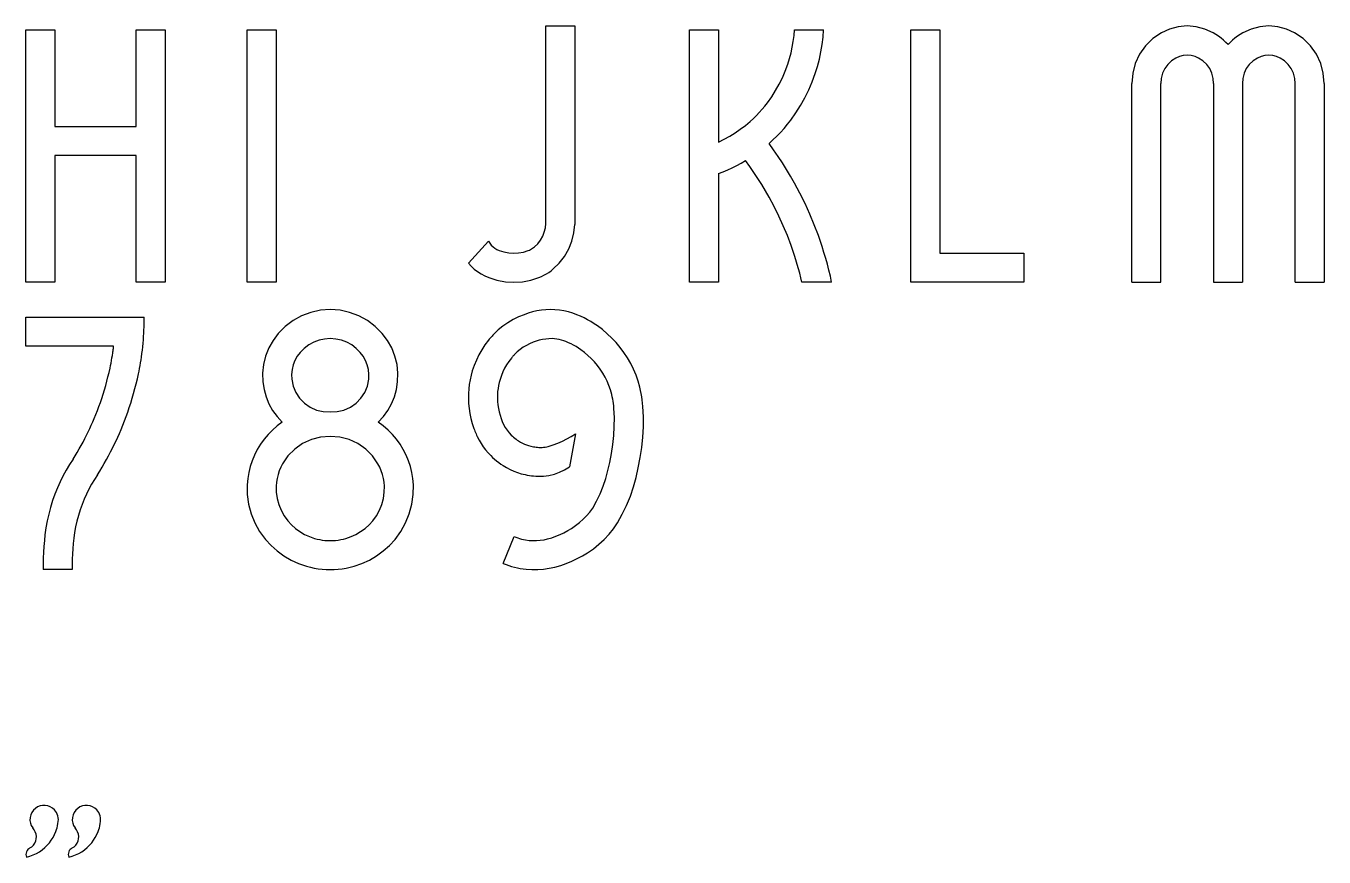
# Model space of a CAD drawing. Header units: metres. Extents: x 0 to 22.4, y -2.3 to 1.
# Drawn here: x 6.13 to 11.28, y -2.28 to 1.01 of the extents above; entities that cross this region are included whole.
import ezdxf

# ---------------------------------------------------------------- set-up
doc = ezdxf.new("R2010")
doc.units = ezdxf.units.M

msp = doc.modelspace()

# ---------------------------------------------------------------- linework, layer by layer
at = {"layer": 'MCD_Layer_0'}
for p, q in [((6.134811, 0), (6.134811, 1)), ((6.134811, 1), (6.24981, 1)), ((6.24981, 1), (6.24981, 0.617001)), ((6.57181, 0.617001), (6.57181, 1)), ((6.57181, 1), (6.686811, 1)), ((6.686811, 1), (6.686811, 0)), ((7.011212, 0), (7.011212, 1)), ((7.011212, 1), (7.126212, 1)), ((7.126212, 1), (7.126212, 0)), ((8.194613, 0.233001), (8.194613, 1.014999)), ((8.194613, 1.014999), (8.309613, 1.014999)), ((8.309613, 1.014999), (8.309613, 0.229001)), ((8.764015, 0), (8.764015, 1)), ((8.764015, 1), (8.879016, 1)), ((8.879016, 1), (8.879016, 0.5551)), ((9.177914, 0.976835), (9.179916, 1)), ((9.179916, 1), (9.295115, 1)), ((9.292927, 0.970602), (9.295115, 1)), ((9.640417, 0), (9.640417, 1)), ((9.640417, 1), (9.755417, 1)), ((9.755417, 1), (9.755417, 0.114999)), ((10.633618, 0.987699), (10.599824, 0.96513)), ((10.665937, 1.002711), (10.633618, 0.987699)), ((10.700367, 1.011904), (10.665937, 1.002711)), ((10.735868, 1.014999), (10.700367, 1.011904)), ((10.771369, 1.011904), (10.735868, 1.014999)), ((10.805799, 1.002711), (10.771369, 1.011904)), ((10.838118, 0.987699), (10.805799, 1.002711)), ((10.849045, 0.98137), (10.838118, 0.987699)), ((10.859593, 0.974428), (10.849045, 0.98137)), ((10.945686, 0.981357), (10.935129, 0.974407)), ((10.956619, 0.987699), (10.945686, 0.981357)), ((10.988938, 1.002711), (10.956619, 0.987699)), ((11.023367, 1.011904), (10.988938, 1.002711)), ((11.058868, 1.014999), (11.023367, 1.011904)), ((11.094369, 1.011904), (11.058868, 1.014999)), ((11.128799, 1.002711), (11.094369, 1.011904)), ((11.161118, 0.987699), (11.128799, 1.002711)), ((11.194912, 0.965137), (11.161118, 0.987699)), ((9.165921, 0.908166), (9.17091, 0.930875)), ((9.17091, 0.930875), (9.174911, 0.953779)), ((9.174911, 0.953779), (9.177914, 0.976835)), ((9.284527, 0.912261), (9.289396, 0.941335)), ((9.289396, 0.941335), (9.292927, 0.970602)), ((10.570672, 0.936818), (10.547125, 0.903698)), ((10.599824, 0.96513), (10.570672, 0.936818)), ((10.869726, 0.966894), (10.859593, 0.974428)), ((10.879412, 0.958793), (10.869726, 0.966894)), ((10.88862, 0.950152), (10.879412, 0.958793)), ((10.897319, 0.940999), (10.88862, 0.950152)), ((10.906047, 0.95014), (10.897319, 0.940999)), ((10.915278, 0.958774), (10.906047, 0.95014)), ((10.924982, 0.966871), (10.915278, 0.958774)), ((10.935129, 0.974407), (10.924982, 0.966871)), ((11.224059, 0.936826), (11.194912, 0.965137)), ((11.247594, 0.903703), (11.224059, 0.936826)), ((9.153016, 0.863502), (9.159953, 0.885694)), ((9.159953, 0.885694), (9.165921, 0.908166)), ((9.270822, 0.854934), (9.278332, 0.883441)), ((9.278332, 0.883441), (9.284527, 0.912261)), ((10.547125, 0.903698), (10.529961, 0.866864)), ((10.673515, 0.876916), (10.658601, 0.862779)), ((10.690818, 0.888), (10.673515, 0.876916)), ((10.705044, 0.894599), (10.690818, 0.888)), ((10.720196, 0.89864), (10.705044, 0.894599)), ((10.735818, 0.900001), (10.720196, 0.89864)), ((10.751441, 0.89864), (10.735818, 0.900001)), ((10.766593, 0.894599), (10.751441, 0.89864)), ((10.780819, 0.888), (10.766593, 0.894599)), ((10.798122, 0.876916), (10.780819, 0.888)), ((10.813036, 0.862779), (10.798122, 0.876916)), ((10.996614, 0.876909), (10.981696, 0.862771)), ((11.013918, 0.888), (10.996614, 0.876909)), ((11.028144, 0.894599), (11.013918, 0.888)), ((11.043296, 0.89864), (11.028144, 0.894599)), ((11.058918, 0.900001), (11.043296, 0.89864)), ((11.074541, 0.89864), (11.058918, 0.900001)), ((11.089693, 0.894599), (11.074541, 0.89864)), ((11.103918, 0.888), (11.089693, 0.894599)), ((11.121221, 0.876923), (11.103918, 0.888)), ((11.13613, 0.862787), (11.121221, 0.876923)), ((11.264739, 0.866865), (11.247594, 0.903703)), ((9.131744, 0.809982), (9.143092, 0.836459)), ((9.143092, 0.836459), (9.153016, 0.863502)), ((9.24996, 0.794026), (9.262015, 0.826801)), ((9.262015, 0.826801), (9.270822, 0.854934)), ((10.519746, 0.827531), (10.516818, 0.787)), ((10.529961, 0.866864), (10.519746, 0.827531)), ((10.637963, 0.82745), (10.632974, 0.807516)), ((10.646608, 0.846092), (10.637963, 0.82745)), ((10.658601, 0.862779), (10.646608, 0.846092)), ((10.825028, 0.846092), (10.813036, 0.862779)), ((10.833673, 0.82745), (10.825028, 0.846092)), ((10.838663, 0.807516), (10.833673, 0.82745)), ((10.961028, 0.82745), (10.956011, 0.807518)), ((10.969692, 0.846088), (10.961028, 0.82745)), ((10.981696, 0.862771), (10.969692, 0.846088)), ((11.148111, 0.846097), (11.13613, 0.862787)), ((11.156736, 0.827451), (11.148111, 0.846097)), ((11.161698, 0.807514), (11.156736, 0.827451)), ((11.274926, 0.82753), (11.264739, 0.866865)), ((11.277818, 0.787), (11.274926, 0.82753)), ((9.10491, 0.759023), (9.119005, 0.784145)), ((9.119005, 0.784145), (9.131744, 0.809982)), ((9.236184, 0.761936), (9.24996, 0.794026)), ((10.516818, 0), (10.516818, 0.787)), ((10.632974, 0.807516), (10.631818, 0.787)), ((10.631818, 0), (10.631818, 0.787)), ((10.839819, 0.787), (10.838663, 0.807516)), ((10.839819, 0.787), (10.839819, 0)), ((10.956011, 0.807518), (10.954818, 0.787)), ((10.954818, 0.787), (10.954818, 0)), ((11.162818, 0.787), (11.161698, 0.807514)), ((11.162818, 0), (11.162818, 0.787)), ((11.277818, 0.787), (11.277818, 0)), ((9.072816, 0.711202), (9.089499, 0.734685)), ((9.089499, 0.734685), (9.10491, 0.759023)), ((9.203628, 0.700171), (9.220725, 0.730622)), ((9.220725, 0.730622), (9.236184, 0.761936)), ((9.028765, 0.659952), (9.040375, 0.67224)), ((9.040375, 0.67224), (9.051595, 0.684885)), ((9.051595, 0.684885), (9.062412, 0.697877)), ((9.062412, 0.697877), (9.072816, 0.711202)), ((9.164716, 0.6422), (9.184941, 0.67067)), ((9.184941, 0.67067), (9.203628, 0.700171)), ((8.965017, 0.605783), (8.985048, 0.620716)), ((8.985048, 0.620716), (9.004416, 0.6365)), ((9.004416, 0.6365), (9.016774, 0.648035)), ((9.016774, 0.648035), (9.028765, 0.659952)), ((9.138182, 0.609304), (9.151715, 0.625537)), ((9.151715, 0.625537), (9.164716, 0.6422)), ((6.24981, 0.617001), (6.57181, 0.617001)), ((8.879016, 0.5551), (8.901318, 0.566364)), ((8.901318, 0.566364), (8.923112, 0.578582)), ((8.923112, 0.578582), (8.944358, 0.591729)), ((8.944358, 0.591729), (8.965017, 0.605783)), ((9.094532, 0.563349), (9.109576, 0.578194)), ((9.109576, 0.578194), (9.124131, 0.593517)), ((9.124131, 0.593517), (9.138182, 0.609304)), ((9.079016, 0.549), (9.094532, 0.563349)), ((9.097176, 0.523889), (9.079016, 0.549)), ((9.114802, 0.4984), (9.097176, 0.523889)), ((6.57181, 0.502), (6.24981, 0.502)), ((6.24981, 0.502), (6.24981, 0)), ((6.57181, 0), (6.57181, 0.502)), ((8.951111, 0.462538), (8.968504, 0.471968)), ((8.968504, 0.471968), (8.985615, 0.4819)), ((9.002523, 0.458567), (8.985615, 0.4819)), ((9.131886, 0.472545), (9.114802, 0.4984)), ((9.148422, 0.446336), (9.131886, 0.472545)), ((8.879016, 0.430001), (8.897388, 0.437344)), ((8.879016, 0.430001), (8.879016, 0)), ((8.897388, 0.437344), (8.915538, 0.445219)), ((8.915538, 0.445219), (8.933451, 0.453619)), ((8.933451, 0.453619), (8.951111, 0.462538)), ((9.018932, 0.434879), (9.002523, 0.458567)), ((9.034832, 0.410848), (9.018932, 0.434879)), ((9.164401, 0.419784), (9.148422, 0.446336)), ((9.179816, 0.3929), (9.164401, 0.419784)), ((9.050218, 0.386484), (9.034832, 0.410848)), ((9.065081, 0.361797), (9.050218, 0.386484)), ((9.079416, 0.336801), (9.065081, 0.361797)), ((9.201442, 0.35249), (9.179816, 0.3929)), ((9.099246, 0.299703), (9.079416, 0.336801)), ((9.221745, 0.311398), (9.201442, 0.35249)), ((9.240703, 0.269669), (9.221745, 0.311398)), ((9.117869, 0.261985), (9.099246, 0.299703)), ((9.135265, 0.223686), (9.117869, 0.261985)), ((9.258296, 0.227347), (9.240703, 0.269669)), ((8.188599, 0.19822), (8.192827, 0.215399)), ((8.192827, 0.215399), (8.194613, 0.233001)), ((8.306107, 0.195517), (8.309613, 0.229001)), ((9.151415, 0.184845), (9.135265, 0.223686)), ((9.274506, 0.184476), (9.258296, 0.227347)), ((7.887614, 0.076), (7.967513, 0.162)), ((7.967513, 0.162), (7.97256, 0.154052)), ((8.162328, 0.152503), (8.173199, 0.166461)), ((8.173199, 0.166461), (8.182014, 0.1818)), ((8.182014, 0.1818), (8.188599, 0.19822)), ((8.285419, 0.131612), (8.29799, 0.162844)), ((8.29799, 0.162844), (8.306107, 0.195517)), ((9.166305, 0.145503), (9.151415, 0.184845)), ((9.289316, 0.141101), (9.274506, 0.184476)), ((7.97256, 0.154052), (7.978501, 0.146748)), ((7.978501, 0.146748), (7.985254, 0.140187)), ((7.985254, 0.140187), (7.992726, 0.134458)), ((7.992726, 0.134458), (8.000816, 0.129641)), ((8.000816, 0.129641), (8.009412, 0.125801)), ((8.009412, 0.125801), (8.028148, 0.119899)), ((8.028148, 0.119899), (8.047456, 0.116282)), ((8.047456, 0.116282), (8.067058, 0.115002)), ((8.067058, 0.115002), (8.086672, 0.116078)), ((8.086672, 0.116078), (8.106016, 0.119493)), ((8.106016, 0.119493), (8.124813, 0.1252)), ((8.124813, 0.1252), (8.129261, 0.127135)), ((8.129261, 0.127135), (8.1336, 0.129304)), ((8.1336, 0.129304), (8.137817, 0.131703)), ((8.137817, 0.131703), (8.141899, 0.134323)), ((8.141899, 0.134323), (8.145835, 0.137159)), ((8.145835, 0.137159), (8.149614, 0.140201)), ((8.149614, 0.140201), (8.162328, 0.152503)), ((8.268637, 0.102426), (8.285419, 0.131612)), ((9.179916, 0.105701), (9.166305, 0.145503)), ((9.185426, 0.088265), (9.179916, 0.105701)), ((9.296618, 0.117869), (9.289316, 0.141101)), ((9.303515, 0.094513), (9.296618, 0.117869)), ((9.755417, 0.114999), (10.088517, 0.114999)), ((10.088517, 0.114999), (10.088517, 0)), ((7.887614, 0.076), (7.898896, 0.063584)), ((7.898896, 0.063584), (7.911199, 0.052177)), ((7.911199, 0.052177), (7.924432, 0.041865)), ((8.21518, 0.045423), (8.223812, 0.0524)), ((8.223812, 0.0524), (8.247968, 0.075851)), ((8.247968, 0.075851), (8.268637, 0.102426)), ((9.190687, 0.070751), (9.185426, 0.088265)), ((9.195697, 0.053164), (9.190687, 0.070751)), ((9.200456, 0.035508), (9.195697, 0.053164)), ((9.310005, 0.071042), (9.303515, 0.094513)), ((9.316086, 0.047461), (9.310005, 0.071042)), ((6.24981, 0), (6.134811, 0)), ((6.686811, 0), (6.57181, 0)), ((7.126212, 0), (7.011212, 0)), ((7.924432, 0.041865), (7.938498, 0.032721)), ((7.938498, 0.032721), (7.953294, 0.024813)), ((7.953294, 0.024813), (7.968712, 0.0182)), ((7.968712, 0.0182), (8.000945, 0.008138)), ((8.000945, 0.008138), (8.034157, 0.002042)), ((8.034157, 0.002042), (8.067862, 0)), ((8.067862, 0), (8.101568, 0.002042)), ((8.101568, 0.002042), (8.13478, 0.008138)), ((8.13478, 0.008138), (8.167013, 0.0182)), ((8.167013, 0.0182), (8.177217, 0.022565)), ((8.177217, 0.022565), (8.187166, 0.027486)), ((8.187166, 0.027486), (8.196829, 0.032947)), ((8.196829, 0.032947), (8.206176, 0.038932)), ((8.206176, 0.038932), (8.21518, 0.045423)), ((8.879016, 0), (8.764015, 0)), ((9.204963, 0.017785), (9.200456, 0.035508)), ((9.209216, 0), (9.204963, 0.017785)), ((9.327016, 0), (9.209216, 0)), ((9.321757, 0.023778), (9.316086, 0.047461)), ((9.327016, 0), (9.321757, 0.023778)), ((10.088517, 0), (9.640417, 0)), ((10.516818, 0), (10.631818, 0)), ((10.839819, 0), (10.954818, 0)), ((11.162818, 0), (11.277818, 0)), ((6.134811, -0.25338), (6.134811, -0.13838)), ((6.134811, -0.13838), (6.60291, -0.13838)), ((6.602999, -0.151119), (6.60291, -0.13838)), ((6.602932, -0.163859), (6.602999, -0.151119)), ((7.193025, -0.15172), (7.161898, -0.175053)), ((7.227158, -0.133058), (7.193025, -0.15172)), ((7.2636, -0.119447), (7.227158, -0.133058)), ((7.301609, -0.111165), (7.2636, -0.119447)), ((7.340411, -0.108379), (7.301609, -0.111165)), ((7.379213, -0.111165), (7.340411, -0.108379)), ((7.417222, -0.119447), (7.379213, -0.111165)), ((7.453665, -0.133058), (7.417222, -0.119447)), ((7.487798, -0.15172), (7.453665, -0.133058)), ((7.518925, -0.175053), (7.487798, -0.15172)), ((8.064555, -0.148122), (8.044017, -0.160218)), ((8.085963, -0.137643), (8.064555, -0.148122)), ((8.108114, -0.128843), (8.085963, -0.137643)), ((8.124865, -0.1228), (8.108114, -0.128843)), ((8.141957, -0.1178), (8.124865, -0.1228)), ((8.159323, -0.113861), (8.141957, -0.1178)), ((8.1769, -0.110999), (8.159323, -0.113861)), ((8.194619, -0.109224), (8.1769, -0.110999)), ((8.212414, -0.108543), (8.194619, -0.109224)), ((8.230423, -0.108845), (8.212414, -0.108543)), ((8.248368, -0.110388), (8.230423, -0.108845)), ((8.266164, -0.113165), (8.248368, -0.110388)), ((8.283725, -0.117164), (8.266164, -0.113165)), ((8.300969, -0.122365), (8.283725, -0.117164)), ((8.317813, -0.128743), (8.300969, -0.122365)), ((8.33195, -0.134821), (8.317813, -0.128743)), ((8.34585, -0.141421), (8.33195, -0.134821)), ((8.359495, -0.148533), (8.34585, -0.141421)), ((8.372867, -0.156149), (8.359495, -0.148533)), ((6.60111, -0.21478), (6.601798, -0.202059)), ((6.601798, -0.202059), (6.602332, -0.189331)), ((6.602332, -0.189331), (6.60271, -0.176597)), ((6.60271, -0.176597), (6.602932, -0.163859)), ((7.134411, -0.202581), (7.113663, -0.230247)), ((7.161898, -0.175053), (7.134411, -0.202581)), ((7.546412, -0.202581), (7.518925, -0.175053)), ((7.567159, -0.230247), (7.546412, -0.202581)), ((7.988815, -0.205444), (7.985022, -0.209388)), ((8.006034, -0.188965), (7.988815, -0.205444)), ((8.024472, -0.173859), (8.006034, -0.188965)), ((8.044017, -0.160218), (8.024472, -0.173859)), ((8.385945, -0.164256), (8.372867, -0.156149)), ((8.398713, -0.172844), (8.385945, -0.164256)), ((8.418781, -0.18774), (8.398713, -0.172844)), ((8.43794, -0.203788), (8.418781, -0.18774)), ((8.456124, -0.220934), (8.43794, -0.203788)), ((6.48211, -0.25338), (6.134811, -0.25338)), ((6.481602, -0.257837), (6.48211, -0.25338)), ((6.596127, -0.269187), (6.597629, -0.25561)), ((6.597629, -0.25561), (6.59896, -0.242015)), ((6.59896, -0.242015), (6.600121, -0.228404)), ((6.600121, -0.228404), (6.60111, -0.21478)), ((7.113663, -0.230247), (7.096813, -0.260446)), ((7.255225, -0.248431), (7.237221, -0.261896)), ((7.274959, -0.237659), (7.255225, -0.248431)), ((7.296022, -0.229797), (7.274959, -0.237659)), ((7.317987, -0.225005), (7.296022, -0.229797)), ((7.340411, -0.223381), (7.317987, -0.225005)), ((7.362829, -0.225028), (7.340411, -0.223381)), ((7.384788, -0.229832), (7.362829, -0.225028)), ((7.405846, -0.237696), (7.384788, -0.229832)), ((7.425579, -0.248463), (7.405846, -0.237696)), ((7.443588, -0.261915), (7.425579, -0.248463)), ((7.584009, -0.260447), (7.567159, -0.230247)), ((7.953368, -0.248431), (7.940729, -0.267573)), ((7.967214, -0.230144), (7.953368, -0.248431)), ((7.970617, -0.225859), (7.967214, -0.230144)), ((7.974101, -0.22164), (7.970617, -0.225859)), ((7.977664, -0.217487), (7.974101, -0.22164)), ((7.981305, -0.213403), (7.977664, -0.217487)), ((7.985022, -0.209388), (7.981305, -0.213403)), ((8.117342, -0.250292), (8.104766, -0.257876)), ((8.130449, -0.243669), (8.117342, -0.250292)), ((8.144015, -0.238044), (8.130449, -0.243669)), ((8.156224, -0.233658), (8.144015, -0.238044)), ((8.16868, -0.230032), (8.156224, -0.233658)), ((8.181335, -0.227178), (8.16868, -0.230032)), ((8.194141, -0.225107), (8.181335, -0.227178)), ((8.207051, -0.223828), (8.194141, -0.225107)), ((8.220015, -0.223345), (8.207051, -0.223828)), ((8.22932, -0.223868), (8.220015, -0.223345)), ((8.238573, -0.224984), (8.22932, -0.223868)), ((8.247735, -0.226688), (8.238573, -0.224984)), ((8.256771, -0.228972), (8.247735, -0.226688)), ((8.265642, -0.231828), (8.256771, -0.228972)), ((8.274313, -0.235244), (8.265642, -0.231828)), ((8.284545, -0.239655), (8.274313, -0.235244)), ((8.294608, -0.244438), (8.284545, -0.239655)), ((8.304489, -0.249585), (8.294608, -0.244438)), ((8.314176, -0.255091), (8.304489, -0.249585)), ((8.323655, -0.260946), (8.314176, -0.255091)), ((8.473269, -0.239118), (8.456124, -0.220934)), ((8.489318, -0.258276), (8.473269, -0.239118)), ((6.473775, -0.310024), (6.475535, -0.300062)), ((6.475535, -0.300062), (6.47718, -0.29008)), ((6.47718, -0.29008), (6.478711, -0.28008)), ((6.478711, -0.28008), (6.479336, -0.275638)), ((6.479336, -0.275638), (6.479937, -0.271192)), ((6.479937, -0.271192), (6.480516, -0.266743)), ((6.480516, -0.266743), (6.48107, -0.262292)), ((6.48107, -0.262292), (6.481602, -0.257837)), ((6.589068, -0.31874), (6.590905, -0.30752)), ((6.590905, -0.30752), (6.592611, -0.29628)), ((6.592611, -0.29628), (6.594454, -0.282745)), ((6.594454, -0.282745), (6.596127, -0.269187)), ((7.084165, -0.292632), (7.075947, -0.326223)), ((7.096813, -0.260446), (7.084165, -0.292632)), ((7.209924, -0.293081), (7.200674, -0.30976)), ((7.221311, -0.277781), (7.209924, -0.293081)), ((7.237221, -0.261896), (7.221311, -0.277781)), ((7.459512, -0.277781), (7.443588, -0.261915)), ((7.470899, -0.293081), (7.459512, -0.277781)), ((7.480149, -0.30976), (7.470899, -0.293081)), ((7.596657, -0.292632), (7.584009, -0.260447)), ((7.604876, -0.326223), (7.596657, -0.292632)), ((7.919277, -0.308097), (7.910553, -0.329312)), ((7.92935, -0.287489), (7.919277, -0.308097)), ((7.940729, -0.267573), (7.92935, -0.287489)), ((8.057914, -0.300843), (8.04819, -0.313464)), ((8.059975, -0.29827), (8.057914, -0.300843)), ((8.062079, -0.295732), (8.059975, -0.29827)), ((8.064226, -0.293229), (8.062079, -0.295732)), ((8.066414, -0.290763), (8.064226, -0.293229)), ((8.068644, -0.288334), (8.066414, -0.290763)), ((8.070914, -0.285943), (8.068644, -0.288334)), ((8.081487, -0.275751), (8.070914, -0.285943)), ((8.092792, -0.266378), (8.081487, -0.275751)), ((8.104766, -0.257876), (8.092792, -0.266378)), ((8.332914, -0.267144), (8.323655, -0.260946)), ((8.347564, -0.278012), (8.332914, -0.267144)), ((8.361549, -0.289723), (8.347564, -0.278012)), ((8.374822, -0.302237), (8.361549, -0.289723)), ((8.387335, -0.315509), (8.374822, -0.302237)), ((8.504214, -0.278344), (8.489318, -0.258276)), ((8.518105, -0.299593), (8.504214, -0.278344)), ((8.530695, -0.321637), (8.518105, -0.299593)), ((6.459821, -0.374774), (6.46396, -0.35731)), ((6.46396, -0.35731), (6.467811, -0.33978)), ((6.467811, -0.33978), (6.469913, -0.329884)), ((6.469913, -0.329884), (6.471901, -0.319965)), ((6.471901, -0.319965), (6.473775, -0.310024)), ((6.58041, -0.36338), (6.58277, -0.352258)), ((6.58277, -0.352258), (6.585, -0.34111)), ((6.585, -0.34111), (6.587099, -0.329937)), ((6.587099, -0.329937), (6.589068, -0.31874)), ((7.075947, -0.326223), (7.072307, -0.360613)), ((7.189203, -0.34605), (7.187186, -0.365016)), ((7.193726, -0.327522), (7.189203, -0.34605)), ((7.200674, -0.30976), (7.193726, -0.327522)), ((7.487097, -0.327522), (7.480149, -0.30976)), ((7.49162, -0.34605), (7.487097, -0.327522)), ((7.493637, -0.365016), (7.49162, -0.34605)), ((7.608516, -0.360613), (7.604876, -0.326223)), ((7.903214, -0.351044), (7.898307, -0.368698)), ((7.910553, -0.329312), (7.903214, -0.351044)), ((8.024339, -0.354803), (8.01828, -0.369538)), ((8.031365, -0.340504), (8.024339, -0.354803)), ((8.039327, -0.326703), (8.031365, -0.340504)), ((8.04819, -0.313464), (8.039327, -0.326703)), ((8.399046, -0.329494), (8.387335, -0.315509)), ((8.409914, -0.344144), (8.399046, -0.329494)), ((8.420008, -0.359598), (8.409914, -0.344144)), ((8.429158, -0.375629), (8.420008, -0.359598)), ((8.541939, -0.344398), (8.530695, -0.321637)), ((8.551796, -0.367793), (8.541939, -0.344398)), ((6.445688, -0.426726), (6.450684, -0.409487)), ((6.450684, -0.409487), (6.455395, -0.392168)), ((6.455395, -0.392168), (6.459821, -0.374774)), ((6.566707, -0.42141), (6.571598, -0.402144)), ((6.571598, -0.402144), (6.576166, -0.382799)), ((6.576166, -0.382799), (6.58041, -0.36338)), ((7.072307, -0.360613), (7.073312, -0.39518)), ((7.073312, -0.39518), (7.078042, -0.424852)), ((7.187186, -0.365016), (7.187712, -0.384081)), ((7.187712, -0.384081), (7.193196, -0.411117)), ((7.193196, -0.411117), (7.203704, -0.436624)), ((7.477039, -0.436567), (7.487577, -0.41109)), ((7.487577, -0.41109), (7.493111, -0.384081)), ((7.493111, -0.384081), (7.493637, -0.365016)), ((7.602781, -0.424852), (7.607511, -0.39518)), ((7.607511, -0.39518), (7.608516, -0.360613)), ((7.891238, -0.404643), (7.889094, -0.42284)), ((7.894312, -0.38658), (7.891238, -0.404643)), ((7.898307, -0.368698), (7.894312, -0.38658)), ((8.007141, -0.408766), (8.005048, -0.421031)), ((8.009865, -0.396626), (8.007141, -0.408766)), ((8.013214, -0.384644), (8.009865, -0.396626)), ((8.01828, -0.369538), (8.013214, -0.384644)), ((8.437331, -0.39218), (8.429158, -0.375629)), ((8.444498, -0.40919), (8.437331, -0.39218)), ((8.450633, -0.426599), (8.444498, -0.40919)), ((8.560231, -0.391737), (8.551796, -0.367793)), ((8.567213, -0.416144), (8.560231, -0.391737)), ((6.429736, -0.476105), (6.435198, -0.460084)), ((6.435198, -0.460084), (6.44041, -0.443979)), ((6.44041, -0.44388), (6.445688, -0.426726)), ((6.55011, -0.47868), (6.555961, -0.459683)), ((6.555961, -0.459683), (6.561494, -0.440591)), ((6.561494, -0.440591), (6.566707, -0.42141)), ((7.078042, -0.424852), (7.086176, -0.453777)), ((7.086176, -0.453777), (7.097604, -0.481565)), ((7.203704, -0.436624), (7.218856, -0.459677)), ((7.218856, -0.459677), (7.238101, -0.479442)), ((7.442637, -0.479342), (7.461876, -0.459594)), ((7.461876, -0.459594), (7.477039, -0.436567)), ((7.583218, -0.481565), (7.594647, -0.453777)), ((7.594647, -0.453777), (7.602781, -0.424852)), ((7.887884, -0.441123), (7.887614, -0.459444)), ((7.887614, -0.459444), (7.888398, -0.479762)), ((7.889094, -0.42284), (7.887884, -0.441123)), ((8.002782, -0.445803), (8.002613, -0.458243)), ((8.002613, -0.458243), (8.00315, -0.472115)), ((8.003594, -0.433387), (8.002782, -0.445803)), ((8.005048, -0.421031), (8.003594, -0.433387)), ((8.455715, -0.444345), (8.450633, -0.426599)), ((8.457871, -0.453418), (8.455715, -0.444345)), ((8.459747, -0.462554), (8.457871, -0.453418)), ((8.46134, -0.471743), (8.459747, -0.462554)), ((8.570158, -0.428592), (8.567213, -0.416144)), ((8.572727, -0.441122), (8.570158, -0.428592)), ((8.574919, -0.453723), (8.572727, -0.441122)), ((8.576732, -0.466385), (8.574919, -0.453723)), ((6.41186, -0.52363), (6.418065, -0.507882)), ((6.418065, -0.507882), (6.424024, -0.492039)), ((6.424024, -0.492039), (6.429736, -0.476105)), ((6.532013, -0.531672), (6.538315, -0.5141)), ((6.538315, -0.5141), (6.544347, -0.496435)), ((6.544347, -0.496435), (6.55011, -0.47868)), ((7.097604, -0.481565), (7.112173, -0.507843)), ((7.112173, -0.507843), (7.129687, -0.532258)), ((7.238101, -0.479442), (7.260743, -0.495201)), ((7.260743, -0.495201), (7.285962, -0.506384)), ((7.285962, -0.506384), (7.312842, -0.512585)), ((7.312842, -0.512585), (7.340411, -0.51358)), ((7.340411, -0.51358), (7.367962, -0.512532)), ((7.367962, -0.512532), (7.394818, -0.506296)), ((7.394818, -0.506296), (7.420012, -0.495098)), ((7.420012, -0.495098), (7.442637, -0.479342)), ((7.551134, -0.532257), (7.568649, -0.507843)), ((7.568649, -0.507843), (7.583218, -0.481565)), ((7.888398, -0.479762), (7.890321, -0.500003)), ((7.890321, -0.500003), (7.893375, -0.520105)), ((8.00315, -0.472115), (8.00446, -0.485935)), ((8.00446, -0.485935), (8.006539, -0.499661)), ((8.006539, -0.499661), (8.00938, -0.513249)), ((8.00938, -0.513249), (8.012976, -0.526657)), ((8.46265, -0.480977), (8.46134, -0.471743)), ((8.463675, -0.490246), (8.46265, -0.480977)), ((8.464414, -0.499543), (8.463675, -0.490246)), ((8.46597, -0.535526), (8.464414, -0.499543)), ((8.578164, -0.479096), (8.576732, -0.466385)), ((8.579214, -0.491843), (8.578164, -0.479096)), ((8.581046, -0.532556), (8.579214, -0.491843)), ((6.393728, -0.566194), (6.399664, -0.552778)), ((6.399664, -0.552778), (6.40541, -0.53928)), ((6.40541, -0.53928), (6.41186, -0.52363)), ((6.51861, -0.566516), (6.525444, -0.549145)), ((6.525444, -0.549145), (6.532013, -0.531672)), ((7.129687, -0.532258), (7.149911, -0.55448)), ((7.149911, -0.55448), (7.130146, -0.569272)), ((7.530911, -0.55448), (7.551134, -0.532257)), ((7.550676, -0.569273), (7.530911, -0.55448)), ((7.893375, -0.520105), (7.897551, -0.540004)), ((7.897551, -0.540004), (7.902837, -0.559638)), ((7.902837, -0.559638), (7.909214, -0.578944)), ((8.012976, -0.526657), (8.017314, -0.539844)), ((8.017314, -0.539844), (8.021913, -0.55194)), ((8.021913, -0.55194), (8.027397, -0.563662)), ((8.027397, -0.563662), (8.033736, -0.574944)), ((8.465779, -0.571542), (8.46597, -0.535526)), ((8.580913, -0.57331), (8.581046, -0.532556)), ((6.36811, -0.61898), (6.374793, -0.60592)), ((6.374793, -0.60592), (6.381291, -0.592767)), ((6.381291, -0.592767), (6.387603, -0.579524)), ((6.387603, -0.579524), (6.393728, -0.566194)), ((6.491765, -0.628303), (6.49855, -0.613553)), ((6.49855, -0.613553), (6.505132, -0.598711)), ((6.505132, -0.598711), (6.511511, -0.58378)), ((6.511511, -0.58378), (6.51861, -0.566516)), ((7.094256, -0.60313), (7.078338, -0.622)), ((7.111559, -0.58552), (7.094256, -0.60313)), ((7.130146, -0.569272), (7.111559, -0.58552)), ((7.302424, -0.614191), (7.265505, -0.623485)), ((7.340411, -0.61168), (7.302424, -0.614191)), ((7.378362, -0.614228), (7.340411, -0.61168)), ((7.415243, -0.623534), (7.378362, -0.614228)), ((7.569263, -0.585521), (7.550676, -0.569273)), ((7.586565, -0.60313), (7.569263, -0.585521)), ((7.602484, -0.622), (7.586565, -0.60313)), ((7.909214, -0.578944), (7.911285, -0.584472)), ((7.911285, -0.584472), (7.913448, -0.589963)), ((7.913448, -0.589963), (7.915703, -0.595418)), ((7.915703, -0.595418), (7.918049, -0.600834)), ((7.918049, -0.600834), (7.920487, -0.60621)), ((7.920487, -0.60621), (7.923014, -0.611544)), ((7.923014, -0.611544), (7.930085, -0.625238)), ((8.033736, -0.574944), (8.040896, -0.585724)), ((8.040896, -0.585724), (8.048836, -0.595943)), ((8.048836, -0.595943), (8.057514, -0.605543)), ((8.057814, -0.605844), (8.062262, -0.610076)), ((8.062262, -0.610076), (8.066852, -0.614155)), ((8.066852, -0.614155), (8.071577, -0.618075)), ((8.278079, -0.620973), (8.295433, -0.61108)), ((8.312213, -0.600244), (8.287914, -0.731444)), ((8.295433, -0.61108), (8.312213, -0.600244)), ((8.460161, -0.643334), (8.463841, -0.607506)), ((8.463841, -0.607506), (8.465779, -0.571542)), ((8.574761, -0.654562), (8.578817, -0.61401)), ((8.578817, -0.61401), (8.580913, -0.57331)), ((6.337697, -0.674008), (6.345623, -0.660431)), ((6.345623, -0.660431), (6.353335, -0.646732)), ((6.353335, -0.646732), (6.360831, -0.632914)), ((6.360831, -0.632914), (6.36811, -0.61898)), ((6.47021, -0.671979), (6.477594, -0.657519)), ((6.477594, -0.657519), (6.484779, -0.64296)), ((6.484779, -0.64296), (6.491765, -0.628303)), ((7.051011, -0.66308), (7.039971, -0.6847)), ((7.063895, -0.642022), (7.051011, -0.66308)), ((7.078338, -0.622), (7.063895, -0.642022)), ((7.199604, -0.660999), (7.172765, -0.687999)), ((7.230856, -0.639258), (7.199604, -0.660999)), ((7.265505, -0.623485), (7.230856, -0.639258)), ((7.44986, -0.639296), (7.415243, -0.623534)), ((7.481094, -0.661004), (7.44986, -0.639296)), ((7.507934, -0.687956), (7.481094, -0.661004)), ((7.616927, -0.642022), (7.602484, -0.622)), ((7.629811, -0.66308), (7.616927, -0.642022)), ((7.640852, -0.6847), (7.629811, -0.66308)), ((7.930085, -0.625238), (7.937901, -0.63852)), ((7.937901, -0.63852), (7.946439, -0.65135)), ((7.946439, -0.65135), (7.955673, -0.663689)), ((7.955673, -0.663689), (7.965575, -0.675499)), ((8.071577, -0.618075), (8.076433, -0.621833)), ((8.076433, -0.621833), (8.081414, -0.625424)), ((8.081414, -0.625424), (8.086514, -0.628843)), ((8.086514, -0.628843), (8.093961, -0.633584)), ((8.093961, -0.633584), (8.101711, -0.637812)), ((8.101711, -0.637812), (8.109728, -0.641507)), ((8.109728, -0.641507), (8.117976, -0.644654)), ((8.117976, -0.644654), (8.126417, -0.647237)), ((8.126417, -0.647237), (8.135014, -0.649244)), ((8.135014, -0.649244), (8.140251, -0.650522)), ((8.140251, -0.650522), (8.145528, -0.651623)), ((8.145528, -0.651623), (8.150838, -0.652547)), ((8.150838, -0.652547), (8.156177, -0.653292)), ((8.156177, -0.653292), (8.161538, -0.653858)), ((8.161538, -0.653858), (8.166914, -0.654244)), ((8.166914, -0.654244), (8.173147, -0.654348)), ((8.173147, -0.654348), (8.179378, -0.654163)), ((8.179378, -0.654163), (8.185593, -0.653688)), ((8.185593, -0.653688), (8.19178, -0.652925)), ((8.19178, -0.652925), (8.197925, -0.651876)), ((8.197925, -0.651876), (8.204014, -0.650543)), ((8.204014, -0.650543), (8.223116, -0.644699)), ((8.223116, -0.644699), (8.241865, -0.637808)), ((8.241865, -0.637808), (8.260205, -0.629891)), ((8.260205, -0.629891), (8.278079, -0.620973)), ((8.454748, -0.678941), (8.460161, -0.643334)), ((8.568755, -0.694871), (8.574761, -0.654562)), ((6.321211, -0.70078), (6.30714, -0.72262)), ((6.321211, -0.70078), (6.329559, -0.687458)), ((6.329559, -0.687458), (6.337697, -0.674008)), ((6.43653, -0.732846), (6.445298, -0.717824)), ((6.445298, -0.717824), (6.453835, -0.70267)), ((6.453835, -0.70267), (6.46214, -0.687387)), ((6.46214, -0.687387), (6.47021, -0.671979)), ((7.03063, -0.707107), (7.023044, -0.730167)), ((7.039971, -0.6847), (7.03063, -0.707107)), ((7.151212, -0.71938), (7.144233, -0.733095)), ((7.172765, -0.687999), (7.151212, -0.71938)), ((7.529511, -0.71928), (7.507934, -0.687956)), ((7.536532, -0.732996), (7.529511, -0.71928)), ((7.650193, -0.707107), (7.640852, -0.6847)), ((7.657779, -0.730167), (7.650193, -0.707107)), ((7.965575, -0.675499), (7.976115, -0.686744)), ((7.976115, -0.686744), (7.983667, -0.694043)), ((7.983667, -0.694043), (7.991486, -0.701056)), ((7.991486, -0.701056), (7.999562, -0.707771)), ((7.999562, -0.707771), (8.007883, -0.71418)), ((8.007883, -0.71418), (8.016438, -0.720274)), ((8.440748, -0.745889), (8.447614, -0.714244)), ((8.447614, -0.714244), (8.454748, -0.678941)), ((8.560813, -0.734844), (8.568755, -0.694871)), ((6.281549, -0.767833), (6.270066, -0.791139)), ((6.293913, -0.744982), (6.281549, -0.767833)), ((6.30714, -0.72262), (6.293913, -0.744982)), ((6.41831, -0.76248), (6.406288, -0.780995)), ((6.41831, -0.76248), (6.427533, -0.747733)), ((6.427533, -0.747733), (6.43653, -0.732846)), ((7.017258, -0.753743), (7.013306, -0.777695)), ((7.023044, -0.730167), (7.017258, -0.753743)), ((7.133526, -0.761924), (7.12986, -0.776869)), ((7.138327, -0.747304), (7.133526, -0.761924)), ((7.144233, -0.733095), (7.138327, -0.747304)), ((7.542465, -0.747215), (7.536532, -0.732996)), ((7.547275, -0.761853), (7.542465, -0.747215)), ((7.550933, -0.776821), (7.547275, -0.761853)), ((7.663566, -0.753743), (7.657779, -0.730167)), ((7.667518, -0.777695), (7.663566, -0.753743)), ((8.016438, -0.720274), (8.025215, -0.726044)), ((8.025215, -0.726044), (8.038726, -0.734359)), ((8.038726, -0.734359), (8.052746, -0.741785)), ((8.052746, -0.741785), (8.067216, -0.748292)), ((8.067216, -0.748292), (8.082075, -0.753852)), ((8.082075, -0.753852), (8.097262, -0.758442)), ((8.097262, -0.758442), (8.112713, -0.762043)), ((8.112713, -0.762043), (8.120985, -0.76376)), ((8.120985, -0.76376), (8.129305, -0.765226)), ((8.129305, -0.765226), (8.137665, -0.766437)), ((8.137665, -0.766437), (8.146059, -0.767395)), ((8.146059, -0.767395), (8.154478, -0.768097)), ((8.154478, -0.768097), (8.162914, -0.768544)), ((8.162914, -0.768544), (8.185006, -0.768066)), ((8.185006, -0.768066), (8.206921, -0.765237)), ((8.206921, -0.765237), (8.22841, -0.760088)), ((8.22841, -0.760088), (8.249228, -0.75268)), ((8.249228, -0.75268), (8.269138, -0.743095)), ((8.269138, -0.743095), (8.287914, -0.731444)), ((8.432085, -0.77709), (8.440748, -0.745889)), ((8.552641, -0.773075), (8.560813, -0.734844)), ((6.259482, -0.814866), (6.24981, -0.83898)), ((6.270066, -0.791139), (6.259482, -0.814866)), ((6.384442, -0.819355), (6.374652, -0.839142)), ((6.394993, -0.799963), (6.384442, -0.819355)), ((6.406288, -0.780995), (6.394993, -0.799963)), ((7.013306, -0.777695), (7.011212, -0.80188)), ((7.011212, -0.80188), (7.011784, -0.840794)), ((7.12735, -0.792051), (7.126011, -0.80738)), ((7.126011, -0.80738), (7.126419, -0.832118)), ((7.12986, -0.776869), (7.12735, -0.792051)), ((7.553417, -0.792027), (7.550933, -0.776821)), ((7.554711, -0.80738), (7.553417, -0.792027)), ((7.554346, -0.832117), (7.554711, -0.80738)), ((7.669612, -0.80188), (7.667518, -0.777695)), ((7.669039, -0.840795), (7.669612, -0.80188)), ((8.409487, -0.837755), (8.421653, -0.807746)), ((8.421653, -0.807746), (8.432085, -0.77709)), ((8.529485, -0.84772), (8.542185, -0.810745)), ((8.542185, -0.810745), (8.552641, -0.773075)), ((6.24046, -0.865159), (6.232193, -0.891699)), ((6.24981, -0.83898), (6.24046, -0.865159)), ((6.365637, -0.859294), (6.357411, -0.87978)), ((6.374652, -0.839142), (6.365637, -0.859294)), ((7.011784, -0.840794), (7.017132, -0.879344)), ((7.126419, -0.832118), (7.12985, -0.85662)), ((7.12985, -0.85662), (7.136252, -0.880519)), ((7.544566, -0.880524), (7.550947, -0.856622)), ((7.550947, -0.856622), (7.554346, -0.832117)), ((7.663691, -0.879344), (7.669039, -0.840795)), ((8.380114, -0.895444), (8.395625, -0.867019)), ((8.395625, -0.867019), (8.409487, -0.837755)), ((8.514586, -0.883864), (8.529485, -0.84772)), ((6.225023, -0.918558), (6.218963, -0.945687)), ((6.232193, -0.891699), (6.225023, -0.918558)), ((6.342763, -0.923631), (6.336792, -0.945969)), ((6.349639, -0.901556), (6.342763, -0.923631)), ((6.357411, -0.87978), (6.349639, -0.901556)), ((7.017132, -0.879344), (7.027175, -0.916944)), ((7.027175, -0.916944), (7.04176, -0.953026)), ((7.136252, -0.880519), (7.14553, -0.903454)), ((7.14553, -0.903454), (7.157543, -0.925083)), ((7.157543, -0.925083), (7.172111, -0.94508)), ((7.508713, -0.94508), (7.523288, -0.925091)), ((7.523288, -0.925091), (7.5353, -0.903463)), ((7.5353, -0.903463), (7.544566, -0.880524)), ((7.639062, -0.953027), (7.653648, -0.916945)), ((7.653648, -0.916945), (7.663691, -0.879344)), ((8.341946, -0.939014), (8.355544, -0.925273)), ((8.355544, -0.925273), (8.368282, -0.910732)), ((8.368282, -0.910732), (8.380114, -0.895444)), ((8.478415, -0.953144), (8.497542, -0.919048)), ((8.497542, -0.919048), (8.514586, -0.883864)), ((6.214022, -0.973044), (6.21021, -1.000579)), ((6.218963, -0.945687), (6.214022, -0.973044)), ((6.331738, -0.968531), (6.327609, -0.991281)), ((6.336792, -0.945969), (6.331738, -0.968531)), ((7.04176, -0.953026), (7.060668, -0.987043)), ((7.172111, -0.94508), (7.186629, -0.960862)), ((7.186629, -0.960862), (7.202634, -0.975134)), ((7.202634, -0.975134), (7.219969, -0.987756)), ((7.460854, -0.987756), (7.478189, -0.975134)), ((7.478189, -0.975134), (7.494194, -0.960862)), ((7.494194, -0.960862), (7.508713, -0.94508)), ((7.620154, -0.987044), (7.639062, -0.953027)), ((8.281737, -0.984013), (8.296514, -0.974944)), ((8.296514, -0.974944), (8.312377, -0.963895)), ((8.312377, -0.963895), (8.327539, -0.951904)), ((8.327539, -0.951904), (8.341946, -0.939014)), ((8.444907, -0.998409), (8.462521, -0.976413)), ((8.462521, -0.976413), (8.478415, -0.953144)), ((6.207656, -1.023455), (6.205623, -1.046383)), ((6.21021, -1.000579), (6.207656, -1.023455)), ((6.324411, -1.01418), (6.322102, -1.034797)), ((6.327609, -0.991281), (6.324411, -1.01418)), ((7.060668, -0.987043), (7.08361, -1.01848)), ((7.08361, -1.01848), (7.105839, -1.04269)), ((7.219969, -0.987756), (7.238466, -0.998605)), ((7.238466, -0.998605), (7.257943, -1.007576)), ((7.257943, -1.007576), (7.27821, -1.01458)), ((7.27821, -1.01458), (7.288366, -1.017262)), ((7.288366, -1.017262), (7.298637, -1.019463)), ((7.298637, -1.019463), (7.309, -1.021179)), ((7.309, -1.021179), (7.319432, -1.022405)), ((7.319432, -1.022405), (7.32991, -1.02314)), ((7.32991, -1.02314), (7.340411, -1.02338)), ((7.340411, -1.02338), (7.350912, -1.02314)), ((7.350912, -1.02314), (7.36139, -1.022405)), ((7.36139, -1.022405), (7.371822, -1.021179)), ((7.371822, -1.021179), (7.382185, -1.019463)), ((7.382185, -1.019463), (7.392456, -1.017262)), ((7.392456, -1.017262), (7.402612, -1.01458)), ((7.402612, -1.01458), (7.422879, -1.007576)), ((7.422879, -1.007576), (7.442357, -0.998605)), ((7.442357, -0.998605), (7.460854, -0.987756)), ((7.574983, -1.04269), (7.597211, -1.01848)), ((7.597211, -1.01848), (7.620154, -0.987044)), ((8.025915, -1.113944), (8.068613, -1.007144)), ((8.068613, -1.007144), (8.075848, -1.010063)), ((8.075848, -1.010063), (8.08319, -1.012699)), ((8.08319, -1.012699), (8.090629, -1.015048)), ((8.090629, -1.015048), (8.098154, -1.017108)), ((8.098154, -1.017108), (8.105753, -1.018874)), ((8.105753, -1.018874), (8.113414, -1.020344)), ((8.113414, -1.020344), (8.128123, -1.022414)), ((8.128123, -1.022414), (8.142943, -1.023431)), ((8.142943, -1.023431), (8.157797, -1.02339)), ((8.157797, -1.02339), (8.17261, -1.02229)), ((8.17261, -1.02229), (8.187307, -1.020138)), ((8.187307, -1.020138), (8.201814, -1.016944)), ((8.201814, -1.016944), (8.218455, -1.012079)), ((8.218455, -1.012079), (8.234813, -1.006335)), ((8.234813, -1.006335), (8.250843, -0.99973)), ((8.250843, -0.99973), (8.266499, -0.992282)), ((8.266499, -0.992282), (8.281737, -0.984013)), ((8.404933, -1.038081), (8.425673, -1.019004)), ((8.425673, -1.019004), (8.444907, -0.998409)), ((6.204111, -1.069352), (6.203121, -1.092348)), ((6.205623, -1.046383), (6.204111, -1.069352)), ((6.318913, -1.076164), (6.318034, -1.096891)), ((6.320269, -1.055462), (6.318913, -1.076164)), ((6.322102, -1.034797), (6.320269, -1.055462)), ((7.105839, -1.04269), (7.130357, -1.064577)), ((7.130357, -1.064577), (7.156923, -1.083926)), ((7.523899, -1.083927), (7.550465, -1.064577)), ((7.550465, -1.064577), (7.574983, -1.04269)), ((8.339351, -1.083594), (8.359414, -1.071244)), ((8.359414, -1.071244), (8.382804, -1.055527)), ((8.382804, -1.055527), (8.404933, -1.038081)), ((6.203121, -1.092348), (6.202654, -1.115362)), ((6.202654, -1.115362), (6.20271, -1.13838)), ((6.318034, -1.096891), (6.317633, -1.117634)), ((6.317633, -1.117634), (6.317711, -1.13838)), ((7.156923, -1.083926), (7.185276, -1.100547)), ((7.185276, -1.100547), (7.215137, -1.114277)), ((7.215137, -1.114277), (7.246212, -1.12498)), ((7.246212, -1.12498), (7.261594, -1.12904)), ((7.261594, -1.12904), (7.277148, -1.132377)), ((7.403675, -1.132377), (7.419229, -1.12904)), ((7.419229, -1.12904), (7.434611, -1.12498)), ((7.434611, -1.12498), (7.465686, -1.114278)), ((7.465686, -1.114278), (7.495546, -1.100548)), ((7.495546, -1.100548), (7.523899, -1.083927)), ((8.025915, -1.113944), (8.036856, -1.118249)), ((8.036856, -1.118249), (8.047948, -1.122152)), ((8.047948, -1.122152), (8.059174, -1.125648)), ((8.059174, -1.125648), (8.070521, -1.128731)), ((8.070521, -1.128731), (8.081972, -1.131397)), ((8.081972, -1.131397), (8.093514, -1.133644)), ((8.208201, -1.133212), (8.230713, -1.128244)), ((8.230713, -1.128244), (8.253342, -1.121686)), ((8.253342, -1.121686), (8.275584, -1.113918)), ((8.275584, -1.113918), (8.297375, -1.104962)), ((8.297375, -1.104962), (8.318651, -1.094844)), ((8.318651, -1.094844), (8.339351, -1.083594)), ((6.317711, -1.13838), (6.20271, -1.13838)), ((7.277148, -1.132377), (7.292841, -1.134984)), ((7.292841, -1.134984), (7.308639, -1.136856)), ((7.308639, -1.136856), (7.324507, -1.137989)), ((7.324507, -1.137989), (7.340411, -1.13838)), ((7.340411, -1.13838), (7.356315, -1.137989)), ((7.356315, -1.137989), (7.372183, -1.136856)), ((7.372183, -1.136856), (7.387981, -1.134984)), ((7.387981, -1.134984), (7.403675, -1.132377)), ((8.093514, -1.133644), (8.116347, -1.136827)), ((8.116347, -1.136827), (8.139349, -1.13838)), ((8.139349, -1.13838), (8.162403, -1.138293)), ((8.162403, -1.138293), (8.185392, -1.136567)), ((8.185392, -1.136567), (8.208201, -1.133212)), ((6.158086, -2.100242), (6.15359, -2.110115)), ((6.164391, -2.091415), (6.158086, -2.100242)), ((6.172272, -2.08396), (6.164391, -2.091415)), ((6.180964, -2.07842), (6.172272, -2.08396)), ((6.19052, -2.074555), (6.180964, -2.07842)), ((6.200619, -2.072492), (6.19052, -2.074555)), ((6.210925, -2.072302), (6.200619, -2.072492)), ((6.221093, -2.07399), (6.210925, -2.072302)), ((6.230785, -2.0775), (6.221093, -2.07399)), ((6.239677, -2.082714), (6.230785, -2.0775)), ((6.247471, -2.08946), (6.239677, -2.082714)), ((6.252032, -2.09496), (6.247471, -2.08946)), ((6.255876, -2.100983), (6.252032, -2.09496)), ((6.258943, -2.107437), (6.255876, -2.100983)), ((6.261185, -2.114222), (6.258943, -2.107437)), ((6.325786, -2.100242), (6.32129, -2.110115)), ((6.332091, -2.091415), (6.325786, -2.100242)), ((6.339971, -2.08396), (6.332091, -2.091415)), ((6.348664, -2.07842), (6.339971, -2.08396)), ((6.35822, -2.074555), (6.348664, -2.07842)), ((6.368319, -2.072492), (6.35822, -2.074555)), ((6.378625, -2.072302), (6.368319, -2.072492)), ((6.388793, -2.07399), (6.378625, -2.072302)), ((6.398485, -2.0775), (6.388793, -2.07399)), ((6.407376, -2.082714), (6.398485, -2.0775)), ((6.415171, -2.08946), (6.407376, -2.082714)), ((6.419732, -2.09496), (6.415171, -2.08946)), ((6.423576, -2.100983), (6.419732, -2.09496)), ((6.426643, -2.107437), (6.423576, -2.100983)), ((6.428885, -2.114222), (6.426643, -2.107437)), ((6.15107, -2.120666), (6.150621, -2.131505)), ((6.150621, -2.131505), (6.152257, -2.142229)), ((6.15359, -2.110115), (6.15107, -2.120666)), ((6.152257, -2.142229), (6.155919, -2.15244)), ((6.155919, -2.15244), (6.161471, -2.16176)), ((6.257872, -2.160464), (6.25978, -2.152547)), ((6.25978, -2.152547), (6.261284, -2.144544)), ((6.262568, -2.121232), (6.261185, -2.114222)), ((6.261284, -2.144544), (6.262382, -2.136474)), ((6.262382, -2.136474), (6.263071, -2.12836)), ((6.263071, -2.12836), (6.262568, -2.121232)), ((6.31877, -2.120666), (6.31832, -2.131505)), ((6.31832, -2.131505), (6.319957, -2.142229)), ((6.32129, -2.110115), (6.31877, -2.120666)), ((6.319957, -2.142229), (6.323619, -2.15244)), ((6.323619, -2.15244), (6.329171, -2.16176)), ((6.425572, -2.160464), (6.427479, -2.152547)), ((6.427479, -2.152547), (6.428984, -2.144544)), ((6.430268, -2.121232), (6.428885, -2.114222)), ((6.428984, -2.144544), (6.430082, -2.136474)), ((6.430082, -2.136474), (6.430771, -2.12836)), ((6.430771, -2.12836), (6.430268, -2.121232)), ((6.167391, -2.16886), (6.161471, -2.16176)), ((6.171905, -2.176927), (6.167391, -2.16886)), ((6.174859, -2.185686), (6.171905, -2.176927)), ((6.173644, -2.213076), (6.175744, -2.204074)), ((6.176154, -2.194839), (6.174859, -2.185686)), ((6.175744, -2.204074), (6.176154, -2.194839)), ((6.227612, -2.220131), (6.235196, -2.209858)), ((6.235196, -2.209858), (6.241961, -2.199028)), ((6.241961, -2.199028), (6.247864, -2.187705)), ((6.247864, -2.187705), (6.25287, -2.175959)), ((6.25287, -2.175959), (6.255567, -2.168275)), ((6.255567, -2.168275), (6.257872, -2.160464)), ((6.335091, -2.16886), (6.329171, -2.16176)), ((6.339605, -2.176927), (6.335091, -2.16886)), ((6.342559, -2.185686), (6.339605, -2.176927)), ((6.341344, -2.213076), (6.343444, -2.204074)), ((6.343854, -2.194839), (6.342559, -2.185686)), ((6.343444, -2.204074), (6.343854, -2.194839)), ((6.395312, -2.220131), (6.402896, -2.209858)), ((6.402896, -2.209858), (6.40966, -2.199028)), ((6.40966, -2.199028), (6.415564, -2.187705)), ((6.415564, -2.187705), (6.42057, -2.175959)), ((6.42057, -2.175959), (6.423267, -2.168275)), ((6.423267, -2.168275), (6.425572, -2.160464)), ((6.135221, -2.261227), (6.134811, -2.266484)), ((6.136618, -2.256142), (6.135221, -2.261227)), ((6.13895, -2.251412), (6.136618, -2.256142)), ((6.142134, -2.247208), (6.13895, -2.251412)), ((6.146055, -2.243682), (6.142134, -2.247208)), ((6.150572, -2.240959), (6.146055, -2.243682)), ((6.150572, -2.240959), (6.158189, -2.235722)), ((6.158189, -2.235722), (6.164714, -2.229175)), ((6.163413, -2.268315), (6.176003, -2.262444)), ((6.164714, -2.229175), (6.169925, -2.221539)), ((6.169925, -2.221539), (6.173644, -2.213076)), ((6.176003, -2.262444), (6.188049, -2.255526)), ((6.188049, -2.255526), (6.199466, -2.247612)), ((6.199466, -2.247612), (6.210172, -2.238759)), ((6.210172, -2.238759), (6.219254, -2.229784)), ((6.219254, -2.229784), (6.227612, -2.220131)), ((6.302921, -2.261227), (6.30251, -2.266484)), ((6.304318, -2.256142), (6.302921, -2.261227)), ((6.30665, -2.251412), (6.304318, -2.256142)), ((6.309834, -2.247208), (6.30665, -2.251412)), ((6.313755, -2.243682), (6.309834, -2.247208)), ((6.318272, -2.240959), (6.313755, -2.243682)), ((6.318272, -2.240959), (6.325889, -2.235722)), ((6.325889, -2.235722), (6.332414, -2.229175)), ((6.331113, -2.268315), (6.343702, -2.262444)), ((6.332414, -2.229175), (6.337625, -2.221539)), ((6.337625, -2.221539), (6.341344, -2.213076)), ((6.343702, -2.262444), (6.355749, -2.255526)), ((6.355749, -2.255526), (6.367166, -2.247612)), ((6.367166, -2.247612), (6.377871, -2.238759)), ((6.377871, -2.238759), (6.386954, -2.229784)), ((6.386954, -2.229784), (6.395312, -2.220131)), ((6.134811, -2.266484), (6.135401, -2.271725)), ((6.135401, -2.271725), (6.13697, -2.276759)), ((6.13697, -2.276759), (6.150371, -2.273099)), ((6.150371, -2.273099), (6.163413, -2.268315)), ((6.30251, -2.266484), (6.303101, -2.271725)), ((6.303101, -2.271725), (6.30467, -2.276759)), ((6.30467, -2.276759), (6.318071, -2.273099)), ((6.318071, -2.273099), (6.331113, -2.268315))]:
    msp.add_line(p, q, dxfattribs=at)

doc.saveas('drawing.dxf')
